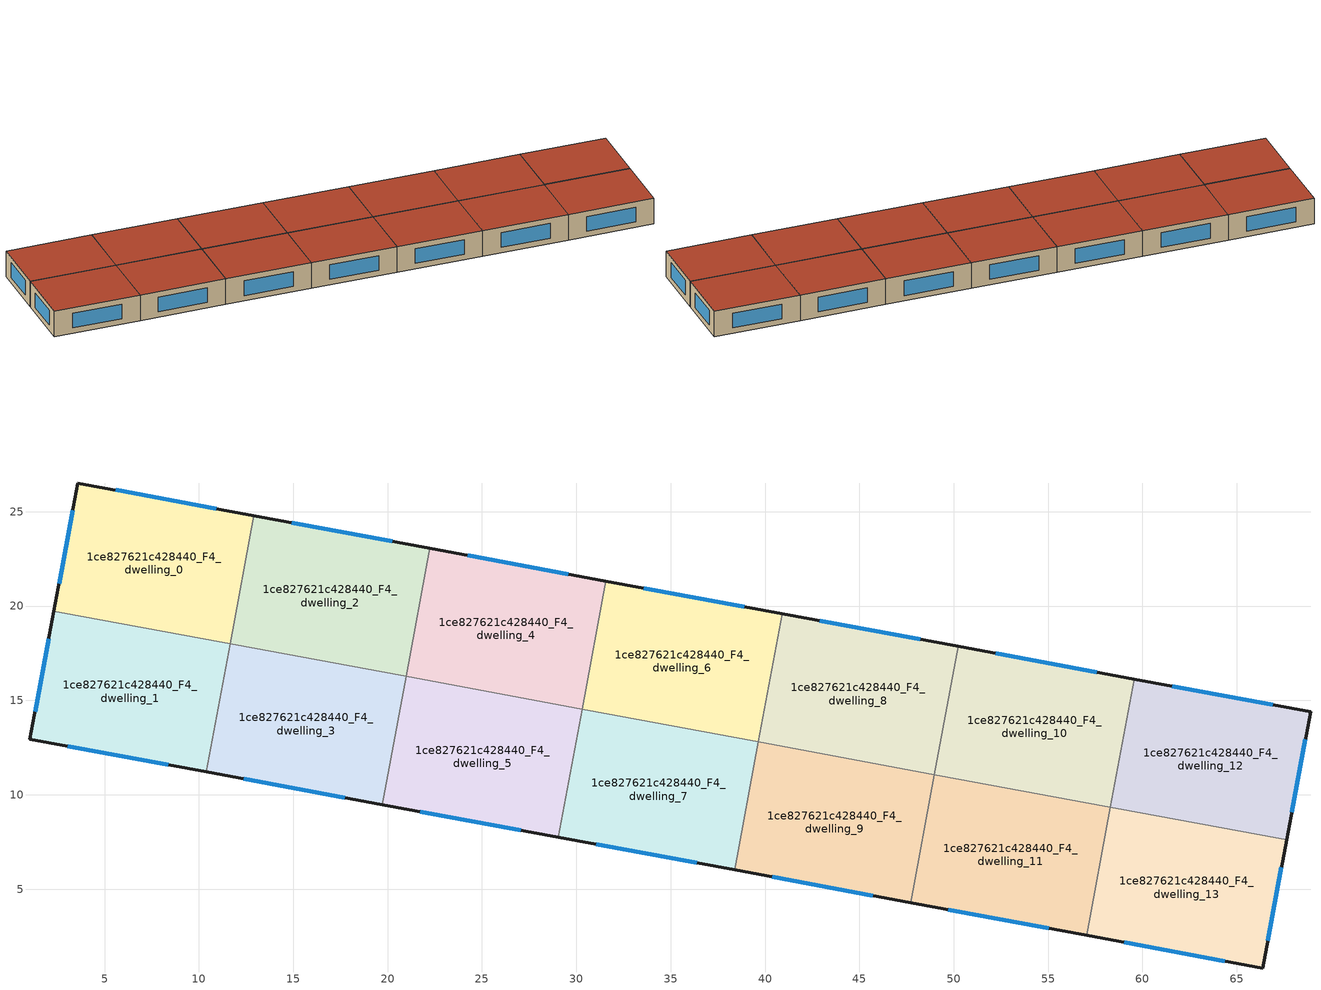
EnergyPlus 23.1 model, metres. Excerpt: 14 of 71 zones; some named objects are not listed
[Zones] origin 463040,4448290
1ce827621c428440_F4_dwelling_0
 floor to 1ce827621c428440_F3_dwelling_0 (EU_floor_Construction): 12.91,24.79 11.65,18 2.32,19.73 3.59,26.52 z12
 wall outside (EU_wall_Construction): 12.91,24.79 3.59,26.52 2.32,19.73 z12:15
 wall to 1ce827621c428440_F4_dwelling_1 (EU_wall_Construction): 2.32,19.73 11.65,18 z12:15
 wall to 1ce827621c428440_F4_dwelling_2 (EU_wall_Construction): 11.65,18 12.91,24.79 z12:15
 window (EU_Window_Construction): 3.32,25.07 2.59,21.19 / 10.91,25.16 5.58,26.15 z12.64:14.36
 roof outside (EU_roof_Construction): 11.65,18 12.91,24.79 3.59,26.52 2.32,19.73 z15
1ce827621c428440_F4_dwelling_1
 floor to 1ce827621c428440_F3_dwelling_1 (EU_floor_Construction): 11.65,18 10.39,11.21 1.04,12.95 2.32,19.73 z12
 wall outside (EU_wall_Construction): 2.32,19.73 1.04,12.95 10.39,11.21 z12:15
 wall to 1ce827621c428440_F4_dwelling_3 (EU_wall_Construction): 10.39,11.21 11.65,18 z12:15
 window (EU_Window_Construction): 2.04,18.28 1.32,14.4 / 3.05,12.58 8.39,11.59 z12.64:14.36
 roof outside (EU_roof_Construction): 10.39,11.21 11.65,18 2.32,19.73 1.04,12.95 z15
1ce827621c428440_F4_dwelling_10
 floor to 1ce827621c428440_F3_dwelling_10 (EU_floor_Construction): 59.57,16.13 58.31,9.34 48.97,11.07 50.23,17.86 z12
 wall outside (EU_wall_Construction): 59.57,16.13 50.23,17.86 z12:15
 wall to 1ce827621c428440_F4_dwelling_11 (EU_wall_Construction): 48.97,11.07 58.31,9.34 z12:15
 wall to 1ce827621c428440_F4_dwelling_8 (EU_wall_Construction): 50.23,17.86 48.97,11.07 z12:15
 wall to 1ce827621c428440_F4_dwelling_12 (EU_wall_Construction): 58.31,9.35 59.57,16.13 z12:15
 window (EU_Window_Construction): 57.57,16.5 52.23,17.49 z12.64:14.36
 roof outside (EU_roof_Construction): 58.31,9.34 59.57,16.13 50.23,17.86 48.97,11.07 z15
1ce827621c428440_F4_dwelling_11
 floor to 1ce827621c428440_F3_dwelling_11 (EU_floor_Construction): 58.31,9.34 57.05,2.55 47.71,4.28 48.97,11.07 z12
 wall outside (EU_wall_Construction): 47.71,4.28 57.05,2.55 z12:15
 wall to 1ce827621c428440_F4_dwelling_9 (EU_wall_Construction): 48.97,11.07 47.71,4.28 z12:15
 wall to 1ce827621c428440_F4_dwelling_13 (EU_wall_Construction): 57.05,2.55 58.31,9.34 z12:15
 window (EU_Window_Construction): 49.71,3.91 55.05,2.92 z12.64:14.36
 roof outside (EU_roof_Construction): 57.05,2.55 58.31,9.34 48.97,11.07 47.71,4.28 z15
1ce827621c428440_F4_dwelling_12
 floor to 1ce827621c428440_F3_dwelling_12 (EU_floor_Construction): 68.91,14.39 67.64,7.61 58.31,9.34 59.57,16.13 z12
 wall outside (EU_wall_Construction): 67.64,7.61 68.91,14.39 59.57,16.13 z12:15
 wall to 1ce827621c428440_F4_dwelling_13 (EU_wall_Construction): 58.31,9.34 67.64,7.61 z12:15
 window (EU_Window_Construction): 67.91,9.06 68.64,12.94 / 66.91,14.77 61.57,15.76 z12.64:14.36
 roof outside (EU_roof_Construction): 67.64,7.61 68.91,14.39 59.57,16.13 58.31,9.34 z15
1ce827621c428440_F4_dwelling_13
 floor to 1ce827621c428440_F3_dwelling_13 (EU_floor_Construction): 67.64,7.61 66.37,0.82 57.05,2.55 58.31,9.34 z12
 wall outside (EU_wall_Construction): 57.05,2.55 66.37,0.82 67.64,7.61 z12:15
 window (EU_Window_Construction): 66.64,2.28 67.37,6.16 / 59.04,2.18 64.37,1.19 z12.64:14.36
 roof outside (EU_roof_Construction): 66.37,0.82 67.64,7.61 58.31,9.34 57.05,2.55 z15
1ce827621c428440_F4_dwelling_2
 floor to 1ce827621c428440_F3_dwelling_2 (EU_floor_Construction): 22.24,23.06 20.98,16.27 11.65,18 12.91,24.79 z12
 wall outside (EU_wall_Construction): 22.24,23.06 12.91,24.79 z12:15
 wall to 1ce827621c428440_F4_dwelling_4 (EU_wall_Construction): 20.98,16.27 22.24,23.06 z12:15
 wall to 1ce827621c428440_F4_dwelling_3 (EU_wall_Construction): 11.65,18 20.98,16.27 z12:15
 window (EU_Window_Construction): 20.24,23.43 14.91,24.42 z12.64:14.36
 roof outside (EU_roof_Construction): 20.98,16.27 22.24,23.06 12.91,24.79 11.65,18 z15
1ce827621c428440_F4_dwelling_3
 floor to 1ce827621c428440_F3_dwelling_3 (EU_floor_Construction): 20.98,16.27 19.72,9.48 10.39,11.21 11.65,18 z12
 wall outside (EU_wall_Construction): 10.39,11.21 19.72,9.48 z12:15
 wall to 1ce827621c428440_F4_dwelling_5 (EU_wall_Construction): 19.72,9.48 20.98,16.27 z12:15
 window (EU_Window_Construction): 12.39,10.84 17.72,9.85 z12.64:14.36
 roof outside (EU_roof_Construction): 19.72,9.48 20.98,16.27 11.65,18 10.39,11.21 z15
1ce827621c428440_F4_dwelling_4
 floor to 1ce827621c428440_F3_dwelling_4 (EU_floor_Construction): 31.57,21.33 30.31,14.54 20.98,16.27 22.24,23.06 z12
 wall outside (EU_wall_Construction): 31.57,21.33 22.24,23.06 z12:15
 wall to 1ce827621c428440_F4_dwelling_5 (EU_wall_Construction): 20.98,16.27 30.31,14.54 z12:15
 wall to 1ce827621c428440_F4_dwelling_6 (EU_wall_Construction): 30.31,14.54 31.57,21.33 z12:15
 window (EU_Window_Construction): 29.57,21.7 24.24,22.69 z12.64:14.36
 roof outside (EU_roof_Construction): 30.31,14.54 31.57,21.33 22.24,23.06 20.98,16.27 z15
1ce827621c428440_F4_dwelling_5
 floor to 1ce827621c428440_F3_dwelling_5 (EU_floor_Construction): 30.31,14.54 29.05,7.75 19.72,9.48 20.98,16.27 z12
 wall outside (EU_wall_Construction): 19.72,9.48 29.05,7.75 z12:15
 wall to 1ce827621c428440_F4_dwelling_7 (EU_wall_Construction): 29.05,7.75 30.31,14.54 z12:15
 window (EU_Window_Construction): 21.72,9.11 27.05,8.12 z12.64:14.36
 roof outside (EU_roof_Construction): 29.05,7.75 30.31,14.54 20.98,16.27 19.72,9.48 z15
1ce827621c428440_F4_dwelling_6
 floor to 1ce827621c428440_F3_dwelling_6 (EU_floor_Construction): 40.9,19.59 39.64,12.8 30.31,14.54 31.57,21.33 z12
 wall outside (EU_wall_Construction): 40.9,19.59 31.57,21.33 z12:15
 wall to 1ce827621c428440_F4_dwelling_8 (EU_wall_Construction): 39.64,12.8 40.9,19.59 z12:15
 wall to 1ce827621c428440_F4_dwelling_7 (EU_wall_Construction): 30.31,14.54 39.64,12.8 z12:15
 window (EU_Window_Construction): 38.9,19.97 33.57,20.96 z12.64:14.36
 roof outside (EU_roof_Construction): 39.64,12.8 40.9,19.59 31.57,21.33 30.31,14.54 z15
1ce827621c428440_F4_dwelling_7
 floor to 1ce827621c428440_F3_dwelling_7 (EU_floor_Construction): 39.64,12.8 38.38,6.02 29.05,7.75 30.31,14.54 z12
 wall outside (EU_wall_Construction): 29.05,7.75 38.38,6.02 z12:15
 wall to 1ce827621c428440_F4_dwelling_9 (EU_wall_Construction): 38.38,6.02 39.64,12.8 z12:15
 window (EU_Window_Construction): 31.05,7.38 36.38,6.39 z12.64:14.36
 roof outside (EU_roof_Construction): 38.38,6.02 39.64,12.8 30.31,14.54 29.05,7.75 z15
1ce827621c428440_F4_dwelling_8
 floor to 1ce827621c428440_F3_dwelling_8 (EU_floor_Construction): 50.23,17.86 48.97,11.07 39.64,12.8 40.9,19.59 z12
 wall outside (EU_wall_Construction): 50.23,17.86 40.9,19.59 z12:15
 wall to 1ce827621c428440_F4_dwelling_9 (EU_wall_Construction): 39.64,12.8 48.97,11.07 z12:15
 window (EU_Window_Construction): 48.24,18.23 42.9,19.22 z12.64:14.36
 roof outside (EU_roof_Construction): 48.97,11.07 50.23,17.86 40.9,19.59 39.64,12.8 z15
1ce827621c428440_F4_dwelling_9
 floor to 1ce827621c428440_F3_dwelling_9 (EU_floor_Construction): 48.97,11.07 47.71,4.28 38.38,6.02 39.64,12.8 z12
 wall outside (EU_wall_Construction): 38.38,6.02 47.71,4.28 z12:15
 window (EU_Window_Construction): 40.38,5.65 45.72,4.66 z12.64:14.36
 roof outside (EU_roof_Construction): 47.71,4.28 48.97,11.07 39.64,12.8 38.38,6.02 z15
[Building]
EU S2 Campaign: North Axis=0; Terrain=City; Solar Distribution=FullExterior
[Site:Location]
Yerevan-Zvartnots.Intl.AP: Latitude=40.15; Longitude=44.383; Time Zone=4; Elevation=854
[SizingPeriod:WeatherFileDays]
AnnualSizingPeriod: Begin Month=1; Begin Day of Month=1; End Month=12; End Day of Month=31; Day of Week for Start Day=Monday; Use Weather File Daylight Saving Period=No; Use Weather File Rain and Snow Indicators=No
[MATERIAL]
EU_InternalMass_Material: Roughness=MediumRough; Thickness=0.1; Conductivity=1; Density=1800; Specific Heat=900; Thermal Absorptance=0.9; Solar Absorptance=0.7; Visible Absorptance=0.7
[MATERIAL:NOMASS] Roughness=MediumRough; Thermal Absorptance=0.9; Solar Absorptance=0.7; Visible Absorptance=0.7
Name | Thermal Resistance
EU_wall_NoMass | 1.05043
EU_roof_NoMass | 1.45357
EU_floor_NoMass | 0.478065
[WINDOWMATERIAL:SIMPLEGLAZINGSYSTEM]
EU_Window_SimpleGlazing: UFactor=2.5566; Solar Heat Gain Coefficient=0.75; Visible Transmittance=0.75
[CONSTRUCTION]
EU_wall_Construction: EU_wall_NoMass
EU_roof_Construction: EU_roof_NoMass
EU_floor_Construction: EU_floor_NoMass
EU_Window_Construction: EU_Window_SimpleGlazing
EU_InternalMass_Construction: EU_InternalMass_Material
[ZONE] Type=1; Multiplier=1; Ceiling Height=autocalculate; Floor Area=autocalculate; Part of Total Floor Area=Yes
Name | Volume
1ce827621c428440_F4_dwelling_0 | 196.61
1ce827621c428440_F4_dwelling_1; 1ce827621c428440_F4_dwelling_12 | 196.592
1ce827621c428440_F4_dwelling_10; 1ce827621c428440_F4_dwelling_3 | 196.605
1ce827621c428440_F4_dwelling_11; 1ce827621c428440_F4_dwelling_2 | 196.612
1ce827621c428440_F4_dwelling_13 | 196.611
1ce827621c428440_F4_dwelling_4; 1ce827621c428440_F4_dwelling_9 | 196.593
1ce827621c428440_F4_dwelling_5; 1ce827621c428440_F4_dwelling_8 | 196.604
1ce827621c428440_F4_dwelling_6 | 196.608
1ce827621c428440_F4_dwelling_7 | 196.579
[INTERNALMASS] Construction=EU_InternalMass_Construction
Name | Zone or ZoneList | Surface Area
1ce827621c428440_F4_dwelling_0_EU_InternalMass | 1ce827621c428440_F4_dwelling_0 | 65.5393
1ce827621c428440_F4_dwelling_1_EU_InternalMass | 1ce827621c428440_F4_dwelling_1 | 65.532
1ce827621c428440_F4_dwelling_2_EU_InternalMass | 1ce827621c428440_F4_dwelling_2 | 65.5373
1ce827621c428440_F4_dwelling_3_EU_InternalMass | 1ce827621c428440_F4_dwelling_3 | 65.5326
1ce827621c428440_F4_dwelling_4_EU_InternalMass | 1ce827621c428440_F4_dwelling_4 | 65.5284
1ce827621c428440_F4_dwelling_5_EU_InternalMass | 1ce827621c428440_F4_dwelling_5 | 65.5347
1ce827621c428440_F4_dwelling_6_EU_InternalMass | 1ce827621c428440_F4_dwelling_6 | 65.5388
1ce827621c428440_F4_dwelling_7_EU_InternalMass | 1ce827621c428440_F4_dwelling_7 | 65.5286
1ce827621c428440_F4_dwelling_8_EU_InternalMass | 1ce827621c428440_F4_dwelling_8 | 65.5347
1ce827621c428440_F4_dwelling_9_EU_InternalMass | 1ce827621c428440_F4_dwelling_9 | 65.5284
1ce827621c428440_F4_dwelling_10_EU_InternalMass | 1ce827621c428440_F4_dwelling_10 | 65.5326
1ce827621c428440_F4_dwelling_11_EU_InternalMass | 1ce827621c428440_F4_dwelling_11 | 65.5373
1ce827621c428440_F4_dwelling_12_EU_InternalMass | 1ce827621c428440_F4_dwelling_12 | 65.532
1ce827621c428440_F4_dwelling_13_EU_InternalMass | 1ce827621c428440_F4_dwelling_13 | 65.5393
[OTHEREQUIPMENT] Fuel Type=Electricity; Design Level Calculation Method=Watts/Area; Power per Zone Floor Area=1; Fraction Latent=0; Fraction Radiant=0; Fraction Lost=0; Carbon Dioxide Generation Rate=0; EndUse Subcategory=EU_Step8_InternalGains
Name | Zone or ZoneList or Space or SpaceList | Schedule
EU_Step8_InternalGain_1ce827621c428440_F4_dwelling_0_f000 | 1ce827621c428440_F4_dwelling_0 | EU_Step8_GainSchedule_1ce827621c428440_F4_dwelling_0_f000
EU_Step8_InternalGain_1ce827621c428440_F4_dwelling_1_f000 | 1ce827621c428440_F4_dwelling_1 | EU_Step8_GainSchedule_1ce827621c428440_F4_dwelling_1_f000
EU_Step8_InternalGain_1ce827621c428440_F4_dwelling_2_f000 | 1ce827621c428440_F4_dwelling_2 | EU_Step8_GainSchedule_1ce827621c428440_F4_dwelling_2_f000
EU_Step8_InternalGain_1ce827621c428440_F4_dwelling_3_f000 | 1ce827621c428440_F4_dwelling_3 | EU_Step8_GainSchedule_1ce827621c428440_F4_dwelling_3_f000
EU_Step8_InternalGain_1ce827621c428440_F4_dwelling_4_f000 | 1ce827621c428440_F4_dwelling_4 | EU_Step8_GainSchedule_1ce827621c428440_F4_dwelling_4_f000
EU_Step8_InternalGain_1ce827621c428440_F4_dwelling_5_f000 | 1ce827621c428440_F4_dwelling_5 | EU_Step8_GainSchedule_1ce827621c428440_F4_dwelling_5_f000
EU_Step8_InternalGain_1ce827621c428440_F4_dwelling_6_f000 | 1ce827621c428440_F4_dwelling_6 | EU_Step8_GainSchedule_1ce827621c428440_F4_dwelling_6_f000
EU_Step8_InternalGain_1ce827621c428440_F4_dwelling_7_f000 | 1ce827621c428440_F4_dwelling_7 | EU_Step8_GainSchedule_1ce827621c428440_F4_dwelling_7_f000
EU_Step8_InternalGain_1ce827621c428440_F4_dwelling_8_f000 | 1ce827621c428440_F4_dwelling_8 | EU_Step8_GainSchedule_1ce827621c428440_F4_dwelling_8_f000
EU_Step8_InternalGain_1ce827621c428440_F4_dwelling_9_f000 | 1ce827621c428440_F4_dwelling_9 | EU_Step8_GainSchedule_1ce827621c428440_F4_dwelling_9_f000
EU_Step8_InternalGain_1ce827621c428440_F4_dwelling_10_f000 | 1ce827621c428440_F4_dwelling_10 | EU_Step8_GainSchedule_1ce827621c428440_F4_dwelling_10_f000
EU_Step8_InternalGain_1ce827621c428440_F4_dwelling_11_f000 | 1ce827621c428440_F4_dwelling_11 | EU_Step8_GainSchedule_1ce827621c428440_F4_dwelling_11_f000
EU_Step8_InternalGain_1ce827621c428440_F4_dwelling_12_f000 | 1ce827621c428440_F4_dwelling_12 | EU_Step8_GainSchedule_1ce827621c428440_F4_dwelling_12_f000
EU_Step8_InternalGain_1ce827621c428440_F4_dwelling_13_f000 | 1ce827621c428440_F4_dwelling_13 | EU_Step8_GainSchedule_1ce827621c428440_F4_dwelling_13_f000
[ZONEVENTILATION:DESIGNFLOWRATE] Schedule=EU_AlwaysOn; Design Flow Rate Calculation Method=AirChanges/Hour; Air Changes per Hour=0.557805; Ventilation Type=Natural; Fan Pressure Rise=0; Fan Total Efficiency=1; Constant Term Coefficient=1; Temperature Term Coefficient=0; Velocity Term Coefficient=0; Velocity Squared Term Coefficient=0; Minimum Indoor Temperature=-100; Maximum Indoor Temperature=100; Delta Temperature=-100; Minimum Outdoor Temperature=-100; Maximum Outdoor Temperature=100; Maximum Wind Speed=40
Name | Zone or ZoneList or Space or SpaceList
EU_ConstantAir_1ce827621c428440_F4_dwelling_0 | 1ce827621c428440_F4_dwelling_0
EU_ConstantAir_1ce827621c428440_F4_dwelling_1 | 1ce827621c428440_F4_dwelling_1
EU_ConstantAir_1ce827621c428440_F4_dwelling_2 | 1ce827621c428440_F4_dwelling_2
EU_ConstantAir_1ce827621c428440_F4_dwelling_3 | 1ce827621c428440_F4_dwelling_3
EU_ConstantAir_1ce827621c428440_F4_dwelling_4 | 1ce827621c428440_F4_dwelling_4
EU_ConstantAir_1ce827621c428440_F4_dwelling_5 | 1ce827621c428440_F4_dwelling_5
EU_ConstantAir_1ce827621c428440_F4_dwelling_6 | 1ce827621c428440_F4_dwelling_6
EU_ConstantAir_1ce827621c428440_F4_dwelling_7 | 1ce827621c428440_F4_dwelling_7
EU_ConstantAir_1ce827621c428440_F4_dwelling_8 | 1ce827621c428440_F4_dwelling_8
EU_ConstantAir_1ce827621c428440_F4_dwelling_9 | 1ce827621c428440_F4_dwelling_9
EU_ConstantAir_1ce827621c428440_F4_dwelling_10 | 1ce827621c428440_F4_dwelling_10
EU_ConstantAir_1ce827621c428440_F4_dwelling_11 | 1ce827621c428440_F4_dwelling_11
EU_ConstantAir_1ce827621c428440_F4_dwelling_12 | 1ce827621c428440_F4_dwelling_12
EU_ConstantAir_1ce827621c428440_F4_dwelling_13 | 1ce827621c428440_F4_dwelling_13
[HVACTEMPLATE:ZONE:IDEALLOADSAIRSYSTEM] System Availability Schedule=EU_AlwaysOn; Maximum Heating Supply Air Temperature=50; Minimum Cooling Supply Air Temperature=13; Maximum Heating Supply Air Humidity Ratio=0.0156; Minimum Cooling Supply Air Humidity Ratio=0.0077; Heating Limit=NoLimit; Cooling Limit=NoLimit; Heating Availability Schedule=EU_AlwaysOn; Cooling Availability Schedule=EU_CoolingOff; Dehumidification Control Type=ConstantSensibleHeatRatio; Cooling Sensible Heat Ratio=0.7; Dehumidification Setpoint=60; Humidification Control Type=None; Humidification Setpoint=30; Outdoor Air Method=None; Outdoor Air Flow Rate per Person=0.00944; Outdoor Air Flow Rate per Zone Floor Area=0; Outdoor Air Flow Rate per Zone=0; Demand Controlled Ventilation Type=None; Outdoor Air Economizer Type=NoEconomizer; Heat Recovery Type=None; Sensible Heat Recovery Effectiveness=0.7; Latent Heat Recovery Effectiveness=0.65
Name | Template Thermostat
1ce827621c428440_F4_dwelling_0 | EU_HeatOnly_1ce827621c428440_F4_dwelling_0
1ce827621c428440_F4_dwelling_1 | EU_HeatOnly_1ce827621c428440_F4_dwelling_1
1ce827621c428440_F4_dwelling_2 | EU_HeatOnly_1ce827621c428440_F4_dwelling_2
1ce827621c428440_F4_dwelling_3 | EU_HeatOnly_1ce827621c428440_F4_dwelling_3
1ce827621c428440_F4_dwelling_4 | EU_HeatOnly_1ce827621c428440_F4_dwelling_4
1ce827621c428440_F4_dwelling_5 | EU_HeatOnly_1ce827621c428440_F4_dwelling_5
1ce827621c428440_F4_dwelling_6 | EU_HeatOnly_1ce827621c428440_F4_dwelling_6
1ce827621c428440_F4_dwelling_7 | EU_HeatOnly_1ce827621c428440_F4_dwelling_7
1ce827621c428440_F4_dwelling_8 | EU_HeatOnly_1ce827621c428440_F4_dwelling_8
1ce827621c428440_F4_dwelling_9 | EU_HeatOnly_1ce827621c428440_F4_dwelling_9
1ce827621c428440_F4_dwelling_10 | EU_HeatOnly_1ce827621c428440_F4_dwelling_10
1ce827621c428440_F4_dwelling_11 | EU_HeatOnly_1ce827621c428440_F4_dwelling_11
1ce827621c428440_F4_dwelling_12 | EU_HeatOnly_1ce827621c428440_F4_dwelling_12
1ce827621c428440_F4_dwelling_13 | EU_HeatOnly_1ce827621c428440_F4_dwelling_13
[SIZING:ZONE] Zone Cooling Design Supply Air Temperature Input Method=SupplyAirTemperature; Zone Cooling Design Supply Air Temperature=13; Zone Heating Design Supply Air Temperature Input Method=SupplyAirTemperature; Zone Heating Design Supply Air Temperature=50; Zone Cooling Design Supply Air Humidity Ratio=0.008; Zone Heating Design Supply Air Humidity Ratio=0.008; Cooling Design Air Flow Method=DesignDay; Cooling Design Air Flow Rate=0; Cooling Minimum Air Flow per Zone Floor Area=0.000762; Cooling Minimum Air Flow=0; Cooling Minimum Air Flow Fraction=0.2; Heating Design Air Flow Method=DesignDay; Heating Design Air Flow Rate=0; Heating Maximum Air Flow per Zone Floor Area=0.002032; Heating Maximum Air Flow=0.141576; Heating Maximum Air Flow Fraction=0.3; Account for Dedicated Outdoor Air System=No; Dedicated Outdoor Air System Control Strategy=NeutralSupplyAir; Dedicated Outdoor Air Low Setpoint Temperature for Design=autosize; Dedicated Outdoor Air High Setpoint Temperature for Design=autosize; Zone Load Sizing Method=Sensible Load Only No Latent Load; Zone Latent Cooling Design Supply Air Humidity Ratio Input Method=HumidityRatioDifference; Zone Cooling Design Supply Air Humidity Ratio Difference=0.005; Zone Latent Heating Design Supply Air Humidity Ratio Input Method=HumidityRatioDifference; Zone Humidification Design Supply Air Humidity Ratio Difference=0.005
1ce827621c428440_F4_dwelling_0; 1ce827621c428440_F4_dwelling_1; 1ce827621c428440_F4_dwelling_2; 1ce827621c428440_F4_dwelling_3; 1ce827621c428440_F4_dwelling_4; 1ce827621c428440_F4_dwelling_5; 1ce827621c428440_F4_dwelling_6; 1ce827621c428440_F4_dwelling_7; 1ce827621c428440_F4_dwelling_8; 1ce827621c428440_F4_dwelling_9; 1ce827621c428440_F4_dwelling_10; 1ce827621c428440_F4_dwelling_11; 1ce827621c428440_F4_dwelling_12; 1ce827621c428440_F4_dwelling_13
[SCHEDULE:CONSTANT]
Name | Hourly Value
EU_AlwaysOn | 1
EU_CoolingOff | 0
[SCHEDULE:FILE] Column Number=1; Rows to Skip at Top=0; Number of Hours of Data=8760; Column Separator=Comma; Interpolate to Timestep=No; Minutes per Item=60; Adjust Schedule for Daylight Savings=Yes
Name | File
EU_Step8_GainSchedule_1ce827621c428440_F4_dwelling_0_f000 | ../../schedules/1ce827621c428440/1ce827621c428440_F4_dwelling_0_f000_gain.csv
EU_Step8_GainSchedule_1ce827621c428440_F4_dwelling_1_f000 | ../../schedules/1ce827621c428440/1ce827621c428440_F4_dwelling_1_f000_gain.csv
EU_Step8_GainSchedule_1ce827621c428440_F4_dwelling_2_f000 | ../../schedules/1ce827621c428440/1ce827621c428440_F4_dwelling_2_f000_gain.csv
EU_Step8_GainSchedule_1ce827621c428440_F4_dwelling_3_f000 | ../../schedules/1ce827621c428440/1ce827621c428440_F4_dwelling_3_f000_gain.csv
EU_Step8_GainSchedule_1ce827621c428440_F4_dwelling_4_f000 | ../../schedules/1ce827621c428440/1ce827621c428440_F4_dwelling_4_f000_gain.csv
EU_Step8_GainSchedule_1ce827621c428440_F4_dwelling_5_f000 | ../../schedules/1ce827621c428440/1ce827621c428440_F4_dwelling_5_f000_gain.csv
EU_Step8_GainSchedule_1ce827621c428440_F4_dwelling_6_f000 | ../../schedules/1ce827621c428440/1ce827621c428440_F4_dwelling_6_f000_gain.csv
EU_Step8_GainSchedule_1ce827621c428440_F4_dwelling_7_f000 | ../../schedules/1ce827621c428440/1ce827621c428440_F4_dwelling_7_f000_gain.csv
EU_Step8_GainSchedule_1ce827621c428440_F4_dwelling_8_f000 | ../../schedules/1ce827621c428440/1ce827621c428440_F4_dwelling_8_f000_gain.csv
EU_Step8_GainSchedule_1ce827621c428440_F4_dwelling_9_f000 | ../../schedules/1ce827621c428440/1ce827621c428440_F4_dwelling_9_f000_gain.csv
EU_Step8_GainSchedule_1ce827621c428440_F4_dwelling_10_f000 | ../../schedules/1ce827621c428440/1ce827621c428440_F4_dwelling_10_f000_gain.csv
EU_Step8_GainSchedule_1ce827621c428440_F4_dwelling_11_f000 | ../../schedules/1ce827621c428440/1ce827621c428440_F4_dwelling_11_f000_gain.csv
EU_Step8_GainSchedule_1ce827621c428440_F4_dwelling_12_f000 | ../../schedules/1ce827621c428440/1ce827621c428440_F4_dwelling_12_f000_gain.csv
EU_Step8_GainSchedule_1ce827621c428440_F4_dwelling_13_f000 | ../../schedules/1ce827621c428440/1ce827621c428440_F4_dwelling_13_f000_gain.csv
